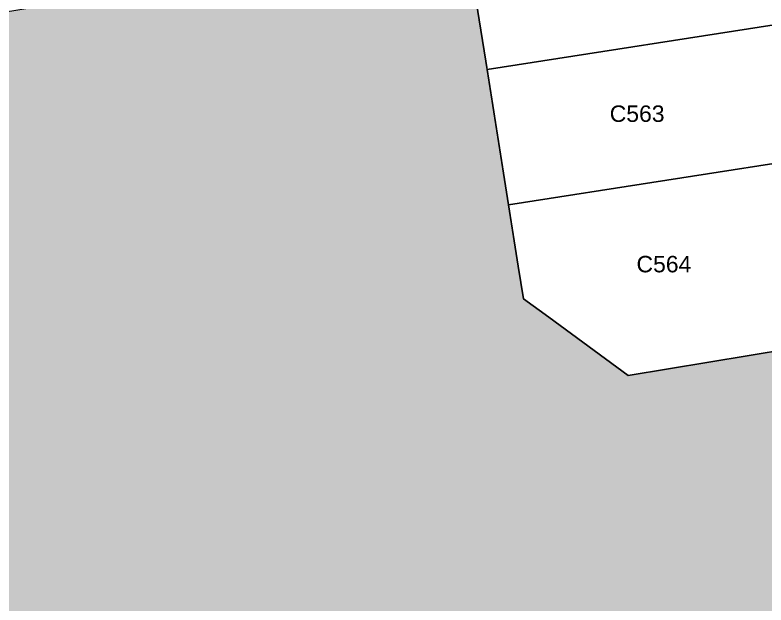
# Model space of a CAD drawing. Header units: metres. Extents: x 662613 to 666742, y 2728069 to 2732733.
# Drawn here: x 664713.4 to 664795.7, y 2730086.5 to 2730151.1 of the extents above; entities that cross this region are included whole.
import ezdxf
from ezdxf.enums import TextEntityAlignment as Align

# ---------------------------------------------------------------- set-up
doc = ezdxf.new("R2010")
doc.units = ezdxf.units.M
doc.header["$MEASUREMENT"] = 0
doc.layers.add('DQ_PLOT_ID', color=252, linetype='Continuous', lineweight=18)
doc.layers.add('Xref_DQ_MasterPlan_2024$0$DQ_PLOTS', color=252, linetype='Continuous', lineweight=15)
doc.layers.add('Open area$0$INTENSIVE LANDSCAPING AND PLAZAS', color=7, linetype='Continuous', true_color=0xecf9e2)
doc.styles.add('DQ_Plot_ID', font='arial.ttf')

# ---------------------------------------------------------------- blocks, each defined once
blk = doc.blocks.new('Xref_DQ_MasterPlan_2024')
at = {"layer": 'Xref_DQ_MasterPlan_2024$0$DQ_PLOTS'}
blk.add_lwpolyline([(664693.58, 2730148.364), (664721.958, 2730153.025), (664726.059, 2730153.698), (664756.092, 2730158.631), (664762.802, 2730159.733), (664763.393, 2730156.01), (664764.98, 2730146.023), (664768.549, 2730123.57), (664769.115, 2730120.009), (664771.879, 2730117.984), (664780.597, 2730111.598), (664798.259, 2730114.523), (664798.328, 2730114.534), (664798.355, 2730114.539), (664798.753, 2730112.315), (664805.744, 2730113.415), (664807.86, 2730099.374), (664817.378, 2730092.436), (664829.578, 2730083.641)], dxfattribs=at)
for points in [[(664799.873, 2730150.516), (664765.129, 2730145.089), (664764.98, 2730146.023), (664763.393, 2730156.01), (664762.802, 2730159.732), (664797.593, 2730165.166), (664797.839, 2730163.564), (664798.285, 2730160.703), (664799.192, 2730154.971), (664799.66, 2730151.961), (664799.842, 2730150.706), (664799.873, 2730150.516)], [(664802.19, 2730135.696), (664767.483, 2730130.275), (664765.129, 2730145.089), (664799.873, 2730150.516), (664800.018, 2730149.631), (664800.211, 2730148.413), (664800.69, 2730145.262), (664801.569, 2730139.698), (664802.007, 2730136.798), (664802.19, 2730135.696)], [(664767.483, 2730130.275), (664802.19, 2730135.696), (664802.319, 2730134.914), (664802.714, 2730132.352), (664803.042, 2730130.221), (664803.223, 2730129.163), (664803.463, 2730127.609), (664804.077, 2730123.687), (664804.576, 2730120.503), (664797.503, 2730119.297), (664797.823, 2730117.509), (664798.077, 2730116.092), (664798.355, 2730114.539), (664798.328, 2730114.534), (664798.259, 2730114.523), (664780.597, 2730111.598), (664771.879, 2730117.984), (664769.115, 2730120.009), (664768.549, 2730123.57), (664767.483, 2730130.275)]]:
    blk.add_lwpolyline(points, close=True, dxfattribs=at)
blk = doc.blocks.new('Open area')
at = {"layer": 'Open area$0$INTENSIVE LANDSCAPING AND PLAZAS'}
blk.add_hatch(color=256, dxfattribs=at).paths.add_polyline_path([(664870.892, 2729979.184), (664870.318, 2729979.602), (664869.754, 2729980.028), (664867.105, 2729976.383), (664860.952, 2729967.917), (664857.504, 2729963.172), (664855.935, 2729960.969), (664852.576, 2729956.303), (664851.481, 2729957.137), (664851.368, 2729956.976), (664849.446, 2729954.138), (664848.904, 2729953.401), (664844.749, 2729947.507), (664843.888, 2729946.287), (664843.131, 2729945.213), (664841.214, 2729942.493), (664839.887, 2729940.611), (664839.678, 2729940.346), (664833.88, 2729932.123), (664788.405, 2729960.799), (664786.733, 2729972.998), (664785.995, 2729977.839), (664784.298, 2729988.887), (664783.671, 2729992.967), (664778.754, 2730024.973), (664760.135, 2730021.891), (664738.021, 2730018.231), (664733.145, 2730017.424), (664732.552, 2730017.326), (664705.494, 2730013.018), (664704.867, 2730012.918), (664699.848, 2730019.53), (664697.884, 2730022.116), (664696.882, 2730023.452), (664695.025, 2730025.91), (664703.608, 2730032.075), (664704.047, 2730032.201), (664708.857, 2730035.726), (664709.551, 2730040.45), (664709.847, 2730042.707), (664709.978, 2730042.716), (664710.024, 2730042.968), (664710.099, 2730043.07), (664710.378, 2730045.12), (664706.4, 2730050.435), (664701.995, 2730056.587), (664702.3, 2730056.79), (664719.593, 2730068.97), (664702.341, 2730093.64), (664702.249, 2730093.801), (664698.186, 2730099.395), (664685.382, 2730117.027), (664674.632, 2730131.832), (664669.474, 2730138.935), (664666.195, 2730143.461), (664636.564, 2730184.368), (664635.267, 2730186.158), (664611.606, 2730181.752), (664607.726, 2730206.375), (664614.833, 2730207.564), (664625.99, 2730209.43), (664646.246, 2730212.817), (664659.788, 2730215.082), (664661.115, 2730206.71), (664661.547, 2730203.977), (664663.283, 2730193.018), (664665.18, 2730181.044), (664665.321, 2730180.15), (664665.356, 2730180.133), (664670.981, 2730176.09), (664679.651, 2730170.311), (664681.993, 2730156.814), (664693.58, 2730148.364), (664721.958, 2730153.025), (664726.059, 2730153.698), (664756.092, 2730158.631), (664762.802, 2730159.733), (664763.393, 2730156.01), (664764.98, 2730146.023), (664768.549, 2730123.57), (664769.115, 2730120.009), (664771.879, 2730117.984), (664780.597, 2730111.598), (664798.259, 2730114.523), (664798.328, 2730114.534), (664798.355, 2730114.539), (664798.753, 2730112.315), (664805.744, 2730113.415), (664807.86, 2730099.374), (664817.378, 2730092.436), (664829.578, 2730083.641), (664852.526, 2730066.922), (664858.903, 2730062.342), (664880.102, 2730046.89), (664884.629, 2730043.648), (664896.149, 2730035.226), (664898.315, 2730033.7), (664905.337, 2730028.589), (664904.766, 2730028.491), (664904.545, 2730028.187), (664904.457, 2730028.065), (664904.172, 2730027.674), (664898.592, 2730019.364), (664895.93, 2730015.62), (664892.967, 2730011.451), (664892.047, 2730009.955), (664889.581, 2730005.941), (664888.34, 2730003.923), (664888.262, 2730003.815), (664887.881, 2730003.301), (664887.686, 2730003.038), (664886.158, 2730000.976), (664885.304, 2729999.824), (664882.571, 2729996.136), (664873.847, 2729983.276), (664870.892, 2729979.184)], flags=0)

msp = doc.modelspace()

# ---------------------------------------------------------------- block references
for name in ['Xref_DQ_MasterPlan_2024', 'Open area']:
    msp.add_blockref(name, (0, 0))

# ---------------------------------------------------------------- texts
at = {"layer": 'DQ_PLOT_ID', "style": 'DQ_Plot_ID'}
for s, p in [('C563', (664781.574, 2730139.365)), ('C564', (664784.507, 2730122.895))]:
    msp.add_text(s, height=1.8, dxfattribs=at).set_placement(p, align=Align.CENTER)

doc.saveas('drawing.dxf')
